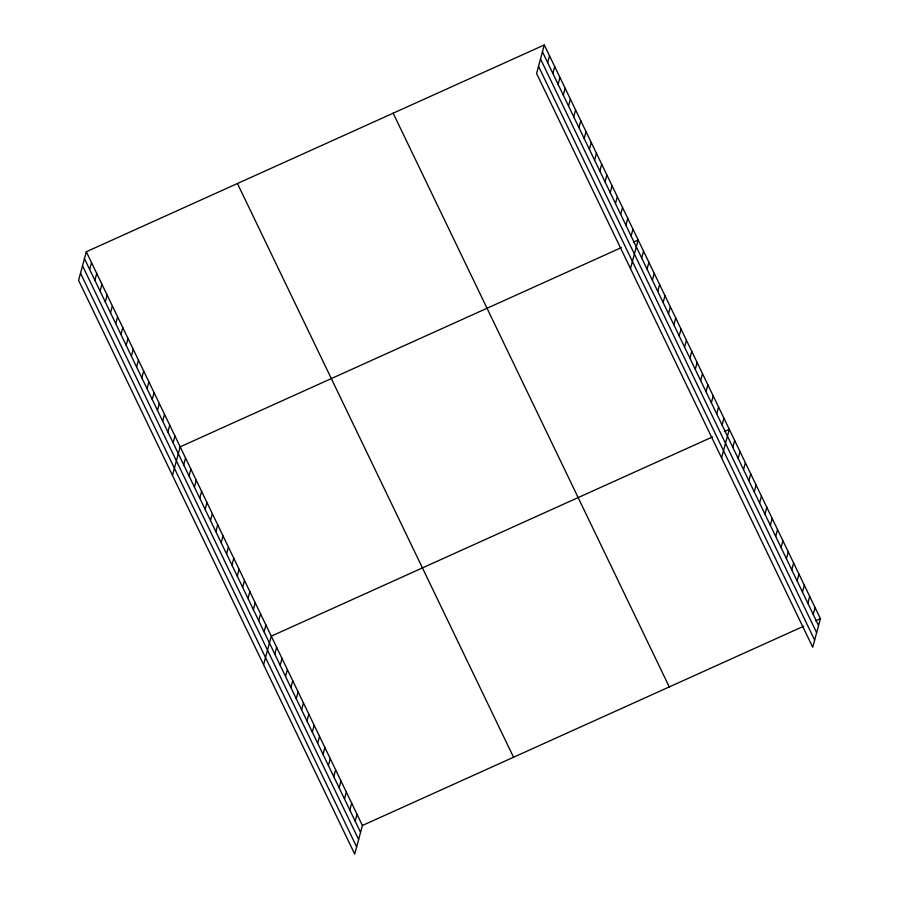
<?xml version="1.0" encoding="UTF-8"?>
<svg xmlns="http://www.w3.org/2000/svg" width="899" height="899" viewBox="0 0 899 899"><rect width="100%" height="100%" fill="white"/><g stroke="black" fill="none" stroke-linecap="round" stroke-linejoin="round"><path stroke-width="1.35" d="M86.293 251.765L78.584 280.331L354.7 854.05L362.409 825.484L86.293 251.765L544.3 44.95L820.416 618.669L812.707 647.235L536.591 73.516L544.3 44.95M89.664 269.453L91.507 262.609M94.878 280.286L96.721 273.442M100.092 291.13L101.935 284.275M105.307 301.963L107.161 295.119M110.521 312.807L112.375 305.952M115.735 323.64L117.589 316.785M120.949 334.473L122.803 327.629M126.175 345.317L128.018 338.462M131.389 356.15L133.232 349.295M136.603 366.983L138.446 360.139M141.817 377.827L143.66 370.972M147.031 388.66L148.886 381.805M152.246 399.493L154.1 392.649M157.46 410.337L159.314 403.482M162.674 421.17L164.528 414.315M167.899 432.003L169.742 425.16M173.114 442.847L174.957 435.993M172.462 475.402L180.171 446.837L621.378 247.596M183.688 464.817L185.531 457.973M189.048 475.953L190.891 469.109M194.409 487.089L196.252 480.246M199.769 498.226L201.612 491.382M205.129 509.362L206.972 502.519M210.49 520.499L212.333 513.655M215.85 531.635L217.693 524.791M221.21 542.771L223.053 535.928M226.57 553.908L228.413 547.064M231.931 565.044L233.774 558.2M237.28 576.192L239.134 569.337M242.64 587.328L244.494 580.473M248 598.464L249.855 591.609M253.361 609.601L255.215 602.746M258.721 620.737L260.575 613.882M264.081 631.873L265.935 625.019M263.587 664.721L271.296 636.155L712.502 436.925M274.802 654.146L276.656 647.291M280.162 665.282L282.016 658.428M285.522 676.419L287.377 669.564M290.883 687.555L292.737 680.7M296.243 698.692L298.097 691.837M301.603 709.828L303.457 702.984M306.964 720.964L308.818 714.121M312.324 732.101L314.178 725.257M317.684 743.237L319.538 736.393M323.044 754.373L324.887 747.53M328.405 765.51L330.248 758.666M333.765 776.646L335.608 769.802M339.125 787.782L340.968 780.939M344.486 798.919L346.329 792.075M547.66 62.638L549.514 55.783M349.846 810.055L351.689 803.212M552.874 73.471L554.728 66.627M355.206 821.192L357.049 814.348M558.099 84.315L559.942 77.46M563.313 95.148L565.156 88.293M568.528 105.981L570.371 99.137M573.742 116.825L575.585 109.97M578.956 127.658L580.799 120.803M584.17 138.491L586.024 131.647M589.384 149.335L591.239 142.48M594.599 160.168L596.453 153.313M599.813 171.001L601.667 164.157M605.038 181.845L606.881 174.99M610.252 192.678L612.095 185.835M615.467 203.511L617.31 196.667M620.681 214.355L622.524 207.5M625.895 225.188L627.749 218.345M631.109 236.021L632.963 229.178M630.469 268.576L638.178 240.011L633.379 242.179M641.684 258.002L643.538 251.147M647.044 269.138L648.898 262.283M652.404 280.274L654.258 273.42M657.765 291.411L659.619 284.556M663.125 302.547L664.979 295.692M668.485 313.684L670.339 306.84M673.845 324.82L675.7 317.976M679.206 335.956L681.06 329.113M684.566 347.093L686.42 340.249M689.926 358.229L691.781 351.385M695.287 369.365L697.13 362.522M700.647 380.502L702.49 373.658M706.007 391.638L707.85 384.794M711.367 402.774L713.21 395.931M716.728 413.911L718.571 407.067M722.088 425.047L723.931 418.204M721.582 457.906L729.291 429.34L724.493 431.509M732.809 447.331L734.652 440.476M738.169 458.468L740.012 451.613M743.529 469.604L745.372 462.749M748.889 480.74L750.732 473.885M754.25 491.877L756.093 485.022M759.61 503.013L761.453 496.158M764.97 514.149L766.813 507.294M770.331 525.286L772.174 518.431M775.691 536.422L777.534 529.567M781.051 547.558L782.894 540.704M786.411 558.695L788.254 551.84M791.772 569.831L793.615 562.988M797.121 580.968L798.975 574.124M802.481 592.104L804.335 585.26M807.841 603.24L809.696 596.397M813.202 614.377L815.056 607.533M362.409 825.484L803.616 626.255M815.618 620.838L820.416 618.669M542.445 51.805L818.562 625.513M540.513 58.963L816.629 632.682M538.523 66.346L814.64 640.066M393.155 113.195L669.272 686.915M237.437 183.52L513.554 757.239M84.45 258.62L360.566 832.339M82.517 265.778L358.634 839.497M80.517 273.172L356.633 846.88"/></g></svg>
